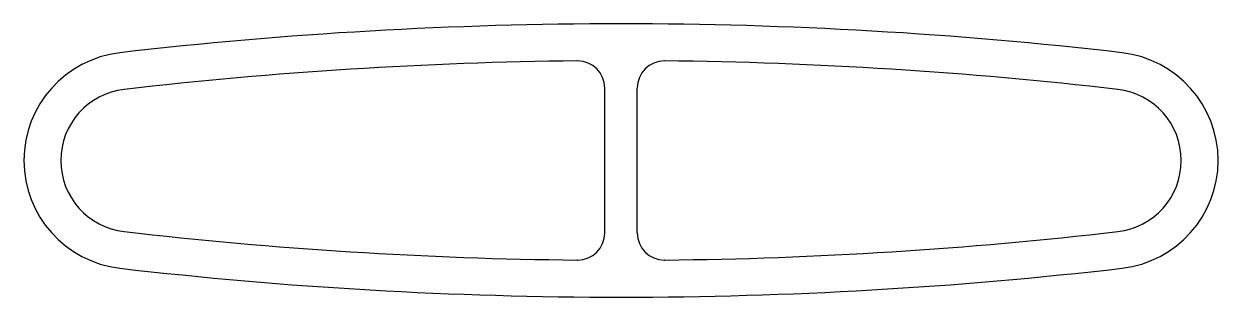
# Model space of a CAD drawing. Extents: x 527 to 637, y 801 to 826.
import ezdxf

# ---------------------------------------------------------------- set-up
doc = ezdxf.new("R2010")
doc.units = 0
doc.layers.get('0').update_dxf_attribs({"linetype": 'CONTINUOUS'})

msp = doc.modelspace()

# ---------------------------------------------------------------- linework, layer by layer
at = {"color": 7}
for p, q in [((580.27, 806.69), (580.27, 820.05)), ((583.27, 806.69), (583.27, 820.05)), ((577.77, 804.19), (577.74, 804.19)), ((585.79, 804.19), (585.77, 804.19))]:
    msp.add_line(p, q, dxfattribs=at)
for centre, radius, start, end in [((581.77, 425.17), 400.8, 83.3879, 96.6121), ((536.77, 813.37), 10, 96.6121, 263.3879), ((626.77, 813.37), 10, 276.6121, 83.3879), ((581.77, 425.17), 397.4, 90.5804, 96.6121), ((577.77, 820.05), 2.5, 360, 90), ((585.77, 820.05), 2.5, 90, 180), ((581.77, 425.17), 397.4, 83.3879, 89.4196), ((536.77, 813.37), 6.6, 96.6121, 263.3879), ((626.77, 813.37), 6.6, 276.6121, 83.3879), ((581.77, 1201.57), 397.4, 263.3879, 269.4196), ((577.77, 806.69), 2.5, 270, 0), ((585.77, 806.69), 2.5, 180, 270), ((581.77, 1201.57), 397.4, 270.5804, 276.6121), ((581.77, 1201.57), 400.8, 263.3879, 276.6121)]:
    msp.add_arc(centre, radius, start, end, dxfattribs=at)

doc.saveas('drawing.dxf')
